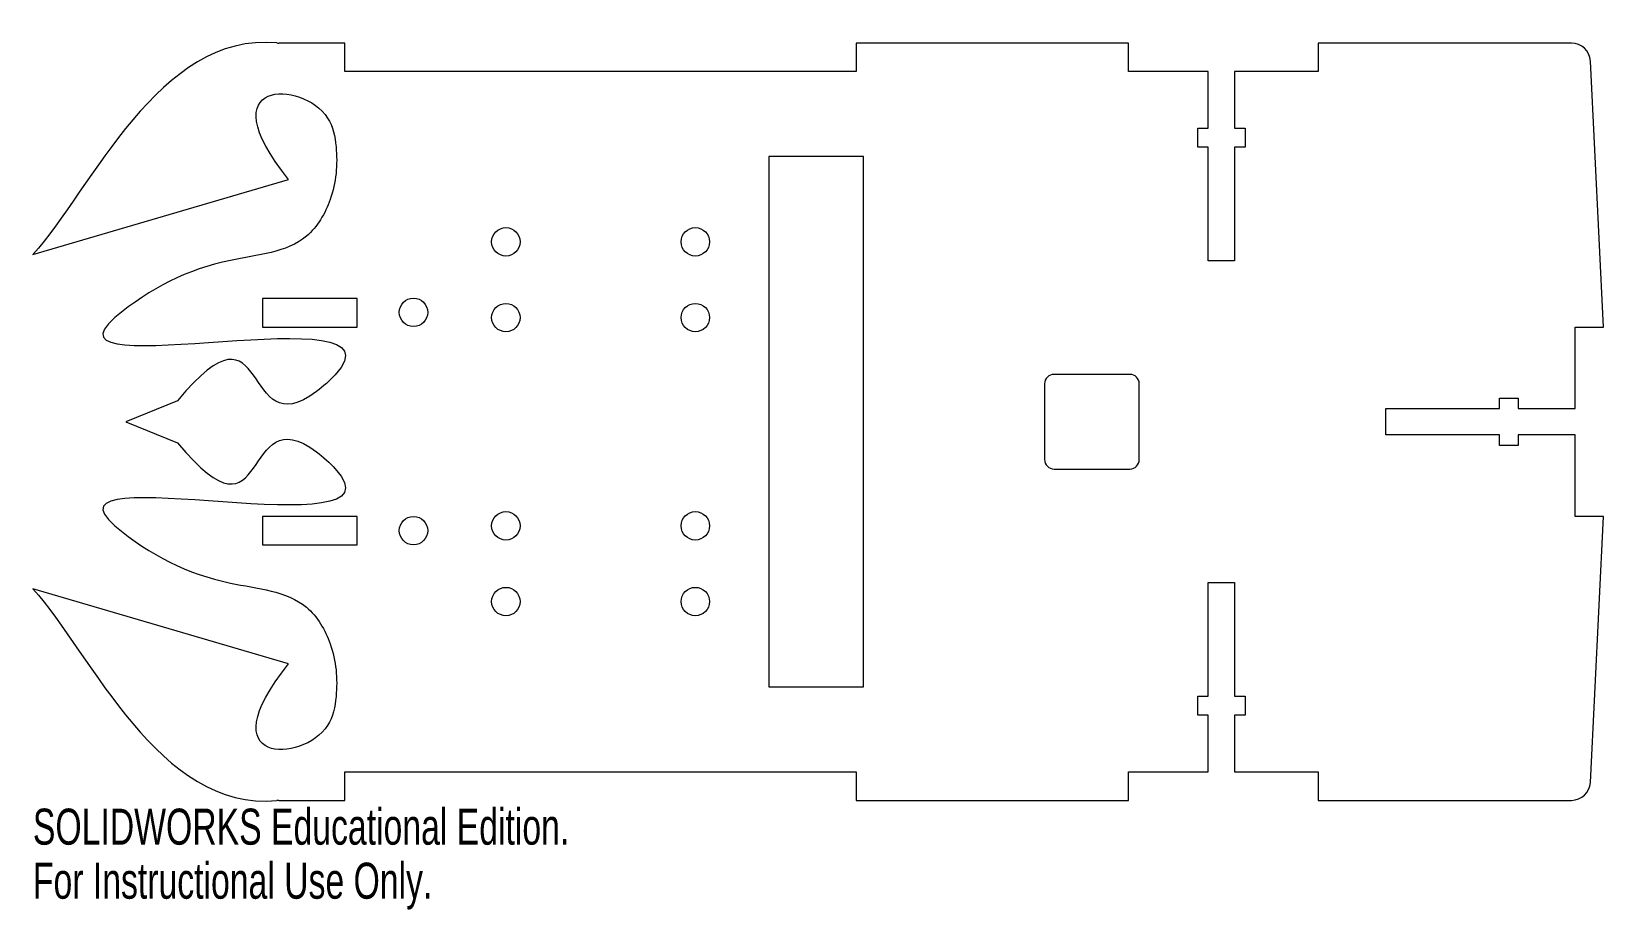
# Model space of a CAD drawing. Header units: inches. Extents: x -3.85 to 4.45, y -2.08 to 2.56.
import ezdxf

# ---------------------------------------------------------------- set-up
doc = ezdxf.new("R2010")
doc.units = ezdxf.units.IN
doc.header["$MEASUREMENT"] = 0
doc.styles.add('SLDTEXTSTYLE0', font='TXT', dxfattribs={"width": 0.7})

msp = doc.modelspace()

# ---------------------------------------------------------------- linework, layer by layer
at = {"color": 7, "linetype": 'Continuous', "lineweight": 15}
for p, q in [((-2.1993, 2.5), (-2.5483, 2.5)), ((-2.1993, 2.35), (-2.1993, 2.5)), ((1.9382, 2.5), (0.5007, 2.5)), ((0.5007, 2.5), (0.5007, 2.35)), ((1.9382, 2.3497), (1.9382, 2.5)), ((4.2762, 2.5), (2.9382, 2.5)), ((2.9382, 2.5), (2.9382, 2.3497)), ((0.5007, 2.35), (-2.1993, 2.35)), ((2.3582, 2.3497), (1.9382, 2.3497)), ((2.3582, 2.0497), (2.3582, 2.3497)), ((2.9382, 2.3497), (2.4982, 2.3497)), ((2.4982, 2.3497), (2.4982, 2.0497)), ((4.4457, 1), (4.376, 2.405)), ((2.3032, 1.9497), (2.3032, 2.0497)), ((2.3032, 2.0497), (2.3582, 2.0497)), ((2.4982, 2.0497), (2.5532, 2.0497)), ((2.5532, 2.0497), (2.5532, 1.9497)), ((2.3582, 1.9497), (2.3032, 1.9497)), ((2.3582, 1.3497), (2.3582, 1.9497)), ((2.5532, 1.9497), (2.4982, 1.9497)), ((2.4982, 1.9497), (2.4982, 1.3497)), ((0.0388, 1.9), (0.0388, -0.9)), ((0.5388, 1.9), (0.0388, 1.9)), ((0.5388, -0.9), (0.5388, 1.9)), ((-3.8462, 1.3826), (-2.4965, 1.7793)), ((2.4982, 1.3497), (2.3582, 1.3497)), ((-2.1343, 1.15), (-2.6343, 1.15)), ((-2.6343, 1.15), (-2.6343, 1)), ((-2.1343, 1), (-2.1343, 1.15)), ((-2.6343, 1), (-2.1343, 1)), ((4.2957, 0.57), (4.2957, 1)), ((4.2957, 1), (4.4457, 1)), ((1.9446, 0.75), (1.5446, 0.75)), ((1.4946, 0.7), (1.4946, 0.3)), ((1.9946, 0.3), (1.9946, 0.7)), ((-3.0824, 0.6108), (-3.3553, 0.5)), ((3.8957, 0.57), (3.8957, 0.625)), ((3.8957, 0.625), (3.9957, 0.625)), ((3.9957, 0.625), (3.9957, 0.57)), ((-3.3553, 0.5), (-3.0824, 0.3892)), ((3.2958, 0.43), (3.2957, 0.57)), ((3.2957, 0.57), (3.8957, 0.57)), ((3.9957, 0.57), (4.2957, 0.57)), ((3.8957, 0.43), (3.2958, 0.43)), ((3.8957, 0.375), (3.8957, 0.43)), ((4.2957, 0.43), (3.9957, 0.43)), ((3.9957, 0.43), (3.9957, 0.375)), ((4.2957, 0), (4.2957, 0.43)), ((3.9957, 0.375), (3.8957, 0.375)), ((1.5446, 0.25), (1.9446, 0.25)), ((-2.1343, 0), (-2.6343, 0)), ((-2.6343, 0), (-2.6343, -0.15)), ((-2.1343, -0.15), (-2.1343, 0)), ((4.4457, 0), (4.2957, 0)), ((4.376, -1.405), (4.4457, 0)), ((-2.6343, -0.15), (-2.1343, -0.15)), ((-2.4965, -0.7793), (-3.8462, -0.3826)), ((2.3582, -0.9497), (2.3582, -0.3497)), ((2.3582, -0.3497), (2.4982, -0.3497)), ((2.4982, -0.3497), (2.4982, -0.9497)), ((0.0388, -0.9), (0.5388, -0.9)), ((2.3032, -1.0497), (2.3032, -0.9497)), ((2.3032, -0.9497), (2.3582, -0.9497)), ((2.4982, -0.9497), (2.5532, -0.9497)), ((2.5532, -0.9497), (2.5532, -1.0497)), ((2.3582, -1.0497), (2.3032, -1.0497)), ((2.3582, -1.3497), (2.3582, -1.0497)), ((2.5532, -1.0497), (2.4982, -1.0497)), ((2.4982, -1.0497), (2.4982, -1.3497)), ((-2.1993, -1.5), (-2.1993, -1.35)), ((-2.1993, -1.35), (0.5007, -1.35)), ((0.5007, -1.35), (0.5007, -1.5)), ((1.9382, -1.5), (1.9382, -1.3497)), ((1.9382, -1.3497), (2.3582, -1.3497)), ((2.4982, -1.3497), (2.9382, -1.3497)), ((2.9382, -1.3497), (2.9382, -1.5)), ((-2.5483, -1.5), (-2.1993, -1.5)), ((0.5007, -1.5), (1.9382, -1.5)), ((2.9382, -1.5), (4.2762, -1.5))]:
    msp.add_line(p, q, dxfattribs=at)
for centre in [(-1.3493, 1.45), (-0.3493, 1.45), (-1.837, 1.0777), (-1.3493, 1.05), (-0.3493, 1.05), (-1.3493, -0.05), (-0.3493, -0.05), (-1.837, -0.0753), (-1.3493, -0.45), (-0.3493, -0.45)]:
    msp.add_circle(centre, 0.075, dxfattribs=at)
for centre, radius, start, end in [((-2.5483, 2.6), 0.1, 264.3922, 270), ((4.2762, 2.4), 0.1, 2.83888, 90), ((1.5446, 0.7), 0.05, 90, 180), ((1.9446, 0.7), 0.05, 0, 90), ((1.5446, 0.3), 0.05, 180, 270), ((1.9446, 0.3), 0.05, 270, 0), ((4.2762, -1.4), 0.1, 270, 357.16112), ((-2.5483, -1.6), 0.1, 90, 95.6078)]:
    msp.add_arc(centre, radius, start, end, dxfattribs=at)
for points in [[(-2.5581, 2.5005), (-3.1795, 2.5615), (-3.5354, 1.7294), (-3.8462, 1.3826)], [(-3.8462, -0.3826), (-3.5354, -0.7294), (-3.1795, -1.5615), (-2.5581, -1.5005)]]:
    msp.add_open_spline(points, degree=3, dxfattribs=at)
for points, knots in [([(-2.4965, 1.7793), (-2.9292, 2.3166), (-2.3099, 2.3042), (-2.2323, 1.9105), (-2.2517, 1.6863), (-2.4217, 1.3982), (-2.9153, 1.3643), (-3.2245, 1.2067), (-3.4136, 1.05)], [0, 0, 0, 0, 0.288228, 0.351672, 0.464076, 0.556449, 0.725115, 1, 1, 1, 1]), ([(-3.4136, 1.05), (-3.854, 0.6718), (-1.7097, 1.2262), (-2.7638, 0.2841), (-2.5896, 1.2087), (-3.0824, 0.6108)], [0, 0, 0, 0, 0.53843, 0.574015, 1, 1, 1, 1]), ([(-3.0824, 0.3892), (-2.5896, -0.2087), (-2.7638, 0.7159), (-1.7097, -0.2262), (-3.854, 0.3282), (-3.4136, -0.05)], [0, 0, 0, 0, 0.425985, 0.46157, 1, 1, 1, 1]), ([(-3.4136, -0.05), (-3.2245, -0.2067), (-2.9153, -0.3643), (-2.4217, -0.3982), (-2.2517, -0.6863), (-2.2323, -0.9105), (-2.3099, -1.3042), (-2.9292, -1.3166), (-2.4965, -0.7793)], [0, 0, 0, 0, 0.274885, 0.443551, 0.535924, 0.648328, 0.711772, 1, 1, 1, 1])]:
    msp.add_open_spline(points, degree=3, knots=knots, dxfattribs=at)

# ---------------------------------------------------------------- texts
at = {"color": 7, "linetype": 'Continuous', "char_height": 0.1903, "attachment_point": 1, "style": 'SLDTEXTSTYLE0'}
for s, insert in [('SOLIDWORKS Educational Edition.', (-3.8462, -1.5438)), ('For Instructional Use Only.', (-3.8462, -1.8292))]:
    msp.add_mtext(s, dxfattribs=dict(at, insert=insert))

doc.saveas('drawing.dxf')
